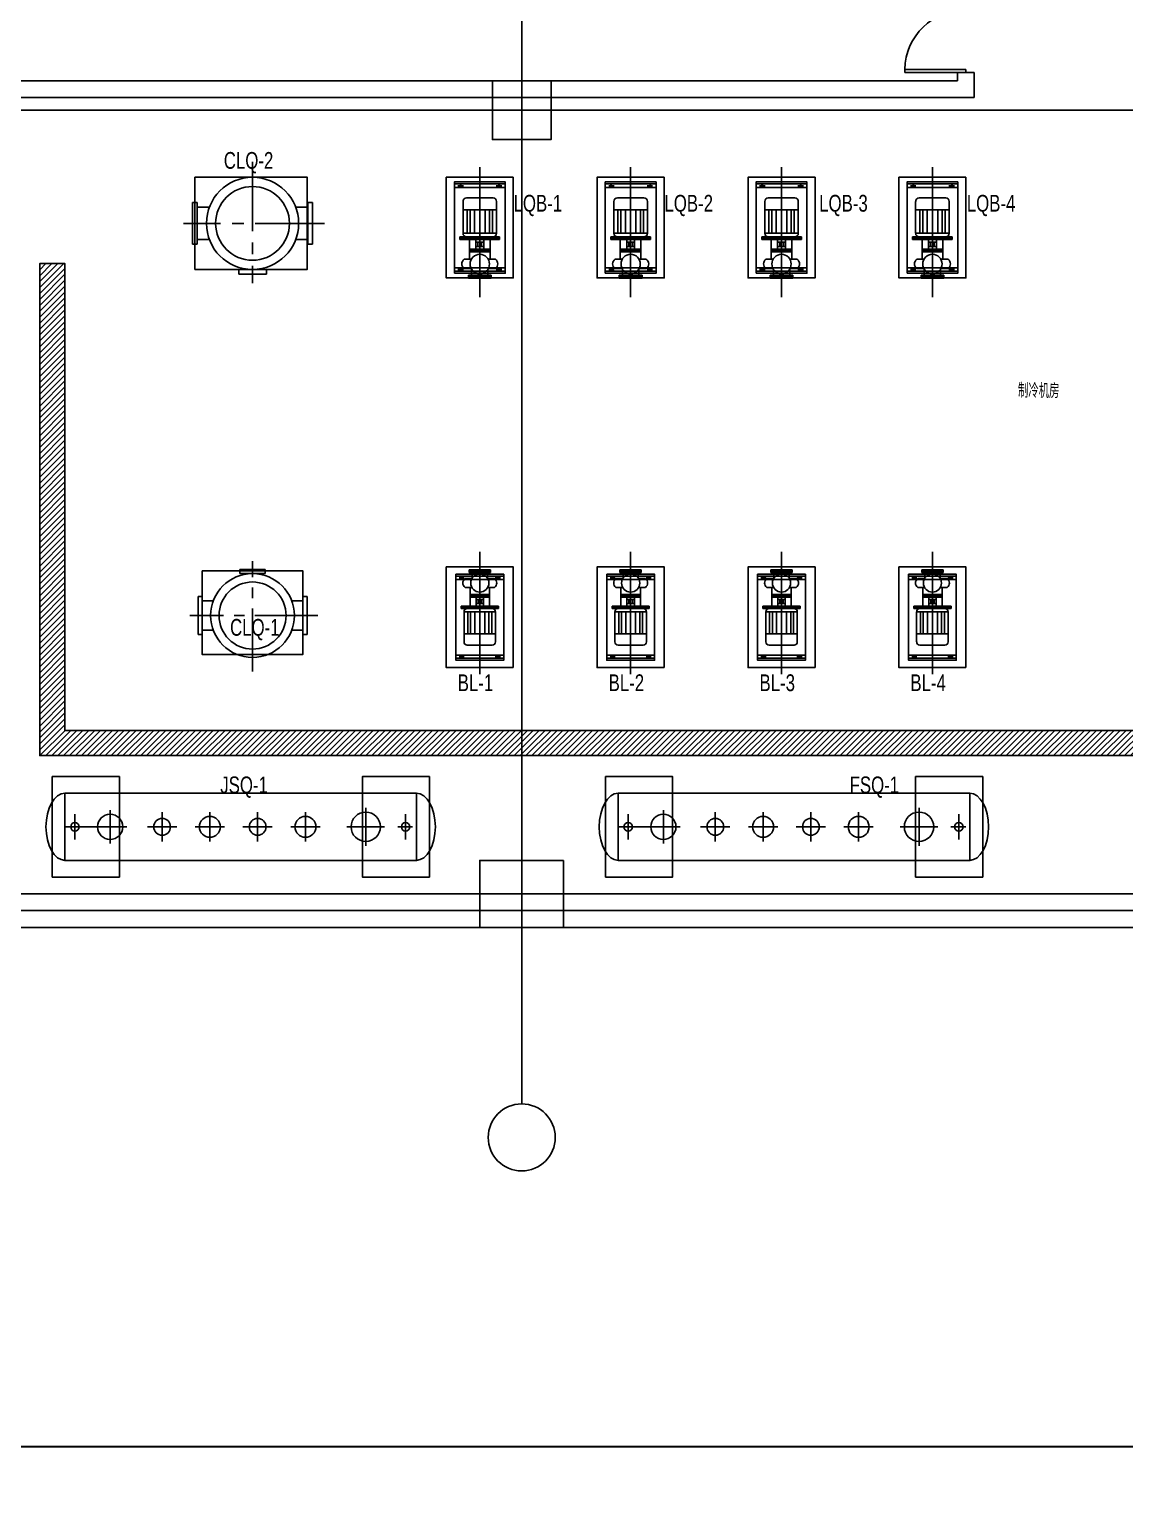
# Model space of a CAD drawing. Extents: x -253824 to 107923, y -224968 to 180578.
# Drawn here: x -246287 to -233217, y 57774 to 75190 of the extents above; entities that cross this region are included whole.
import ezdxf
from ezdxf.enums import TextEntityAlignment as Align

# ---------------------------------------------------------------- set-up
doc = ezdxf.new("R2010")
doc.units = 0
doc.header["$LTSCALE"] = 1000
doc.header["$MEASUREMENT"] = 0
doc.linetypes.add('CENTER', pattern=[2, 1.25, -0.25, 0.25, -0.25])
doc.linetypes.add('CENTER2', pattern=[1.125, 0.75, -0.125, 0.125, -0.125])
doc.layers.get('0').update_dxf_attribs({"linetype": 'CONTINUOUS'})
for name, color, linetype in [('00-风量计算', 6, 'CONTINUOUS'), ('02-TEXT_房间', 7, 'CONTINUOUS'), ('A_STR-砌块墙', 121, 'CONTINUOUS'), ('A_STR-砼柱', 51, 'CONTINUOUS'), ('AC_CNSB', 4, 'CONTINUOUS'), ('ACS_COM', 7, 'CONTINUOUS'), ('ACS_COM_BZ', 3, 'CONTINUOUS'), ('AXIS', 3, 'CONTINUOUS'), ('AXIS_TEXT', 7, 'CONTINUOUS'), ('DEVICE', 2, 'CONTINUOUS'), ('DOOR_FIRE', 220, 'CONTINUOUS'), ('DOTE', 1, 'CONTINUOUS'), ('WALL', 9, 'CONTINUOUS'), ('改造', 7, 'CONTINUOUS')]:
    doc.layers.add(name, color=color, linetype=linetype)
doc.styles.add('_TCH_SPACE', font='ros.shx', dxfattribs={"width": 0.75, "height": 5, "bigfont": 'jd.shx'})
doc.styles.add('COMPLEX', font='COMPLEX')
doc.styles.add('HZF', font='ros.shx', dxfattribs={"width": 0.75, "bigfont": 'jd.shx'})

# ---------------------------------------------------------------- blocks, each defined once
blk = doc.blocks.new('图框-A1')
for points, const_width in [([(0, 0), (841, 0), (841, 594), (0, 594)], 0.05), ([(766, 584), (25, 584), (25, 10), (766, 10)], 0.5)]:
    blk.add_lwpolyline(points, close=True, dxfattribs=dict(const_width=const_width))
blk = doc.blocks.new('_FZHK')
blk.add_lwpolyline([(-0.5, -0.5), (0.5, -0.5), (0.5, 0.5), (-0.5, 0.5)], close=True)
blk = doc.blocks.new('_AXISO')
blk.add_circle((0, 0), 0.5)
at = {"layer": 'AXIS_TEXT', "style": 'COMPLEX', "width": 1.041667}
blk.add_attdef('A', text='', height=0.56, dxfattribs=at).set_placement((-0.25, -0.28), (0.25, -0.28), align=Align.FIT)
blk = doc.blocks.new('l')
at = {"layer": 'A_STR-砌块墙'}
for p, q in [((-3000, 9800), (-3200, 9800)), ((-3200, 9800), (-3200, 9700)), ((-3000, 9500), (-3000, 9800)), ((-14550, 9700), (-3200, 9700)), ((-14450, 9500), (-3000, 9500)), ((1700, -200), (-16450, -200)), ((1600, -400), (-16550, -400))]:
    blk.add_line(p, q, dxfattribs=at)
at = {"layer": 'AXIS'}
blk.add_line((-8400, -1506), (-8400, -2506), dxfattribs=at)
at = {"layer": 'DOOR_FIRE'}
for p, q in [((-3100, 9837), (-3831, 9837)), ((-3831, 9837), (-3831, 9800)), ((-3100, 9800), (-3831, 9800)), ((-3100, 9800), (-3100, 9837))]:
    blk.add_line(p, q, dxfattribs=at)
blk.add_arc((-3100, 9819), 731, 90, 178.5308, dxfattribs=at)
at = {"layer": 'DOTE'}
for p, q in [((-8400, -1506), (-8400, 20645)), ((-17685, 9350), (9770, 9350)), ((-17685, 0), (1678, 0))]:
    blk.add_line(p, q, dxfattribs=at)
at = {"layer": 'A_STR-砼柱', "extrusion": (0, 0, -1), "rotation": 270}
for p, xscale, yscale, zscale in [((8400, 9350), 700.0000000001455, 700.0000000001455, -700.0000000001455), ((8400, 0), 800.0000000001819, 999.9999999999854, -999.9999999999854)]:
    blk.add_blockref('_FZHK', p, dxfattribs=dict(at, xscale=xscale, yscale=yscale, zscale=zscale))
at = {"layer": 'AXIS', "xscale": 800, "yscale": 800, "zscale": 800}
blk.add_blockref('_AXISO', (-8400, -2906), dxfattribs=at)
at = {"layer": '02-TEXT_房间', "color": 6, "style": '_TCH_SPACE', "width": 0.75}
blk.add_text('制冷机房', height=173.6, rotation=359.1019, dxfattribs=at).set_placement((-2481, 5921))
blk = doc.blocks.new('beng')
at = {"layer": 'DEVICE', "color": 7}
for p, q in [((65, -300), (65, 300)), ((65, 229), (105, 229)), ((85, 259), (85, 194)), ((105, -300), (105, 300)), ((455, -234), (455, 234)), ((512, -198), (512, 198)), ((789, -198), (789, 198)), ((1054, -300), (1054, 300)), ((1055, 229), (1095, 229)), ((1075, 259), (1075, 194)), ((1095, -300), (1095, 300)), ((0, -134), (0, 134)), ((294, -122), (294, 122)), ((310, -122), (310, 122)), ((326, -122), (326, 122)), ((326, 47), (439, 47)), ((358, -47), (358, 47)), ((358, 22), (408, 22)), ((408, -47), (408, 47)), ((512, 150), (789, 150)), ((512, 115), (789, 115)), ((512, 62), (789, 62)), ((326, -47), (439, -47)), ((358, -22), (408, -22)), ((512, -62), (789, -62)), ((512, -115), (789, -115)), ((512, -150), (789, -150)), ((65, -229), (105, -229)), ((85, -259), (85, -194)), ((1054, -229), (1095, -229)), ((1075, -259), (1075, -194))]:
    blk.add_line(p, q, dxfattribs=at)
at = {"layer": 'DEVICE', "color": 7, "linetype": 'CENTER', "ltscale": 500}
blk.add_line((-241, 0), (1293, 0), dxfattribs=at)
at = {"layer": 'DEVICE', "color": 7}
blk.add_lwpolyline([(40, 300), (1120, 300), (1120, -300), (40, -300)], close=True, dxfattribs=at)
for centre in [(85, 229), (1075, 229), (85, -229), (1075, -229)]:
    blk.add_circle(centre, 8.14, dxfattribs=at)
at = {"layer": 'WALL', "ltscale": 0.2}
for p, q in [((95, 100), (95, 185)), ((205, 100), (205, 185)), ((471, 234), (439, 234)), ((439, -234), (439, 234)), ((471, -234), (471, 234)), ((889, 198), (512, 198)), ((16, 134), (-16, 134)), ((-16, -134), (-16, 134)), ((16, -134), (16, 134)), ((89, 96), (16, 96)), ((439, 122), (205, 122)), ((296, 122), (264, 122)), ((471, -142), (471, 142)), ((930, -157), (930, 157)), ((16, -134), (-16, -134)), ((16, -134), (3, -134)), ((89, -96), (16, -96)), ((95, -185), (95, -100)), ((205, -185), (205, -100)), ((206, -122), (439, -122)), ((296, -122), (264, -122)), ((296, -122), (283, -122)), ((471, -234), (439, -234)), ((471, -234), (458, -234)), ((889, -198), (512, -198))]:
    blk.add_line(p, q, dxfattribs=at)
blk.add_circle((150, 0), 114, dxfattribs=at)
for centre, radius, start, end in [((150, 144), 68.9, 36.4877, 143.5123), ((512, 157), 40.7, 90, 180), ((889, 157), 40.7, 0, 90), ((512, -157), 40.7, 180, 270), ((889, -157), 40.7, 270, 0), ((150, -144), 68.9, 216.4877, 323.5123)]:
    blk.add_arc(centre, radius, start, end, dxfattribs=at)
blk = doc.blocks.new('FJS')
at = {"layer": 'AC_CNSB', "ltscale": 0.001}
for p, q in [((0, 0), (0, 800)), ((0, 800), (4195, 800)), ((4195, 800), (4195, 0)), ((4195, 0), (0, 0))]:
    blk.add_line(p, q, dxfattribs=at)
at = {"layer": 'AC_CNSB', "ltscale": 0.001, "extrusion": (0, 0, -1)}
blk.add_ellipse((0, 400), major_axis=(0, 400), ratio=0.5625, start_param=3.141593, end_param=6.283185, dxfattribs=at)
at = {"layer": 'AC_CNSB', "ltscale": 0.001}
blk.add_ellipse((4195, 400), major_axis=(0, 400), ratio=0.5625, start_param=3.141593, end_param=6.283185, dxfattribs=at)
at = {"layer": 'ACS_COM'}
for p, q in [((130, 550), (130, 250)), ((605, 625), (605, 175)), ((1325, 575), (1325, 225)), ((1895, 575), (1895, 225)), ((2465, 575), (2465, 225)), ((3035, 575), (3035, 225)), ((3655, 600), (3655, 200)), ((4075, 550), (4075, 250)), ((47, 400), (224, 400)), ((830, 400), (380, 400)), ((1150, 400), (1500, 400)), ((1500, 400), (1150, 400)), ((1720, 400), (2070, 400)), ((2070, 400), (1720, 400)), ((2640, 400), (2290, 400)), ((2290, 400), (2640, 400)), ((3210, 400), (2860, 400)), ((2860, 400), (3210, 400)), ((4195, 400), (3455, 400)), ((3455, 400), (4195, 400)), ((3992, 400), (4170, 400))]:
    blk.add_line(p, q, dxfattribs=at)
at = {"layer": 'ACS_COM', "color": 8}
for points in [[(-155, 1000), (645, 1000), (645, -200), (-155, -200)], [(4345, 1000), (3545, 1000), (3545, -200), (4345, -200)]]:
    blk.add_lwpolyline(points, close=True, dxfattribs=at)
at = {"layer": 'ACS_COM'}
for centre, radius in [((605, 400), 175), ((1325, 400), 125), ((2465, 400), 125), ((3655, 400), 150), ((130, 400), 50), ((1895, 400), 100), ((3035, 400), 100), ((4075, 400), 50)]:
    blk.add_circle(centre, radius, dxfattribs=at)
blk = doc.blocks.new('350')
for p, q in [((-650, 225), (-650, -225)), ((-600, 225), (-650, 225)), ((-600, 225), (-600, -225)), ((-468, 175), (-600, 175)), ((-600, 175), (-600, -175)), ((468, 175), (600, 175)), ((600, 225), (600, -225)), ((600, 225), (650, 225)), ((600, 175), (600, -175)), ((650, 225), (650, -225)), ((-600, -225), (-650, -225)), ((-600, -175), (-468, -175)), ((600, -175), (468, -175)), ((600, -225), (650, -225)), ((-150, -550), (-150, -500)), ((-150, -500), (150, -500)), ((150, -550), (-150, -550)), ((150, -500), (150, -550))]:
    blk.add_line(p, q)
for radius in [500, 400]:
    blk.add_circle((0, 0), radius)
at = {"layer": 'ACS_COM_BZ', "color": 8, "linetype": 'CENTER2'}
for p, q in [((0, 666), (0, -650)), ((779, 0), (-747, 0))]:
    blk.add_line(p, q, dxfattribs=at)

msp = doc.modelspace()

# ---------------------------------------------------------------- hatches: boundary and pattern name
at = {"layer": 'ACS_COM_BZ'}
h = msp.add_hatch(dxfattribs=at)
h.set_pattern_fill('ANSI31', scale=400)
h.paths.add_polyline_path([(-230096, 66823), (-230096, 65673), (-226212, 65673), (-226212, 65373), (-230396, 65373), (-230396, 66523), (-246162, 66523), (-246162, 72393), (-245862, 72393), (-245862, 66823), (-230396, 66823), (-230396, 78173), (-230096, 78173)])

# ---------------------------------------------------------------- linework, layer by layer
for points in [[(-244310, 72323), (-242970, 72323), (-242970, 73423), (-244310, 73423), (-244310, 72323)], [(-244223, 68728), (-243023, 68728), (-243023, 67728), (-244223, 67728), (-244223, 68728)]]:
    msp.add_lwpolyline(points)
at = {"layer": '00-风量计算'}
msp.add_lwpolyline([(-252573, 86976), (-215523, 86976), (-215523, 58276), (-252573, 58276)], close=True, dxfattribs=at)
at = {"layer": 'ACS_COM_BZ', "color": 7}
msp.add_lwpolyline([(-230096, 66823), (-230096, 65673), (-226212, 65673), (-226212, 65373), (-230396, 65373), (-230396, 66523), (-246162, 66523), (-246162, 72393), (-245862, 72393), (-245862, 66823), (-230396, 66823), (-230396, 78173), (-230096, 78173), (-230096, 66823), (-230096, 66823)], dxfattribs=at)
at = {"layer": 'ACS_COM_BZ', "color": 8}
for points in [[(-240512, 73423), (-241312, 73423), (-241312, 72223), (-240512, 72223), (-240512, 73423)], [(-238712, 73423), (-239512, 73423), (-239512, 72223), (-238712, 72223), (-238712, 73423)], [(-236912, 73423), (-237712, 73423), (-237712, 72223), (-236912, 72223), (-236912, 73423)], [(-235112, 73423), (-235912, 73423), (-235912, 72223), (-235112, 72223), (-235112, 73423)], [(-240512, 67573), (-241312, 67573), (-241312, 68773), (-240512, 68773), (-240512, 67573)], [(-238712, 67573), (-239512, 67573), (-239512, 68773), (-238712, 68773), (-238712, 67573)], [(-236912, 67573), (-237712, 67573), (-237712, 68773), (-236912, 68773), (-236912, 67573)], [(-235112, 67573), (-235912, 67573), (-235912, 68773), (-235112, 68773), (-235112, 67573)]]:
    msp.add_lwpolyline(points, dxfattribs=at)

# ---------------------------------------------------------------- block references
at = {"xscale": 50, "yscale": 50, "zscale": 50}
msp.add_blockref('图框-A1', (-253823, 57776), dxfattribs=at)
for p, xscale, yscale, rotation in [((-240912, 72237), 1.01, 1.01, 89.99999999999997), ((-239112, 72237), 1.01, 1.01, 89.99999999999997), ((-237312, 72237), 1.01, 1.01, 89.99999999999997), ((-235512, 72237), 1.01, 1.01, 89.99999999999997), ((-240912, 68724), -0.95, 0.95, 90), ((-239112, 68724), -0.95, 0.95, 90), ((-237312, 68724), -0.95, 0.95, 90), ((-235512, 68724), -0.95, 0.95, 90)]:
    msp.add_blockref('beng', p, dxfattribs=dict(xscale=xscale, yscale=yscale, rotation=rotation))
at = {"layer": 'ACS_COM_BZ'}
msp.add_blockref('l', (-232012, 64873), dxfattribs=at)
at = {"layer": 'ACS_COM_BZ', "xscale": 1.1, "yscale": 1.1, "zscale": 1.1}
msp.add_blockref('350', (-243623, 72873), dxfattribs=at)
at = {"layer": 'ACS_COM_BZ', "xscale": -1, "rotation": 180}
msp.add_blockref('350', (-243623, 68194), dxfattribs=at)
at = {"layer": 'ACS_COM_BZ', "xscale": -1}
for p in [(-241667, 65273), (-235067, 65273)]:
    msp.add_blockref('FJS', p, dxfattribs=at)

# ---------------------------------------------------------------- texts
at = {"layer": '改造', "color": 6, "style": 'HZF', "width": 0.75}
for s, p in [('CLQ-2', (-243966, 73524)), ('LQB-1', (-240509, 73013)), ('LQB-2', (-238709, 73013)), ('LQB-3', (-236863, 73013)), ('LQB-4', (-235102, 73013)), ('CLQ-1', (-243891, 67953)), ('BL-1', (-241175, 67292)), ('BL-2', (-239375, 67292)), ('BL-3', (-237575, 67292)), ('BL-4', (-235775, 67292)), ('JSQ-1', (-244008, 66073)), ('FSQ-1', (-236500, 66073))]:
    msp.add_text(s, height=200, dxfattribs=at).set_placement(p)

doc.saveas('drawing.dxf')
